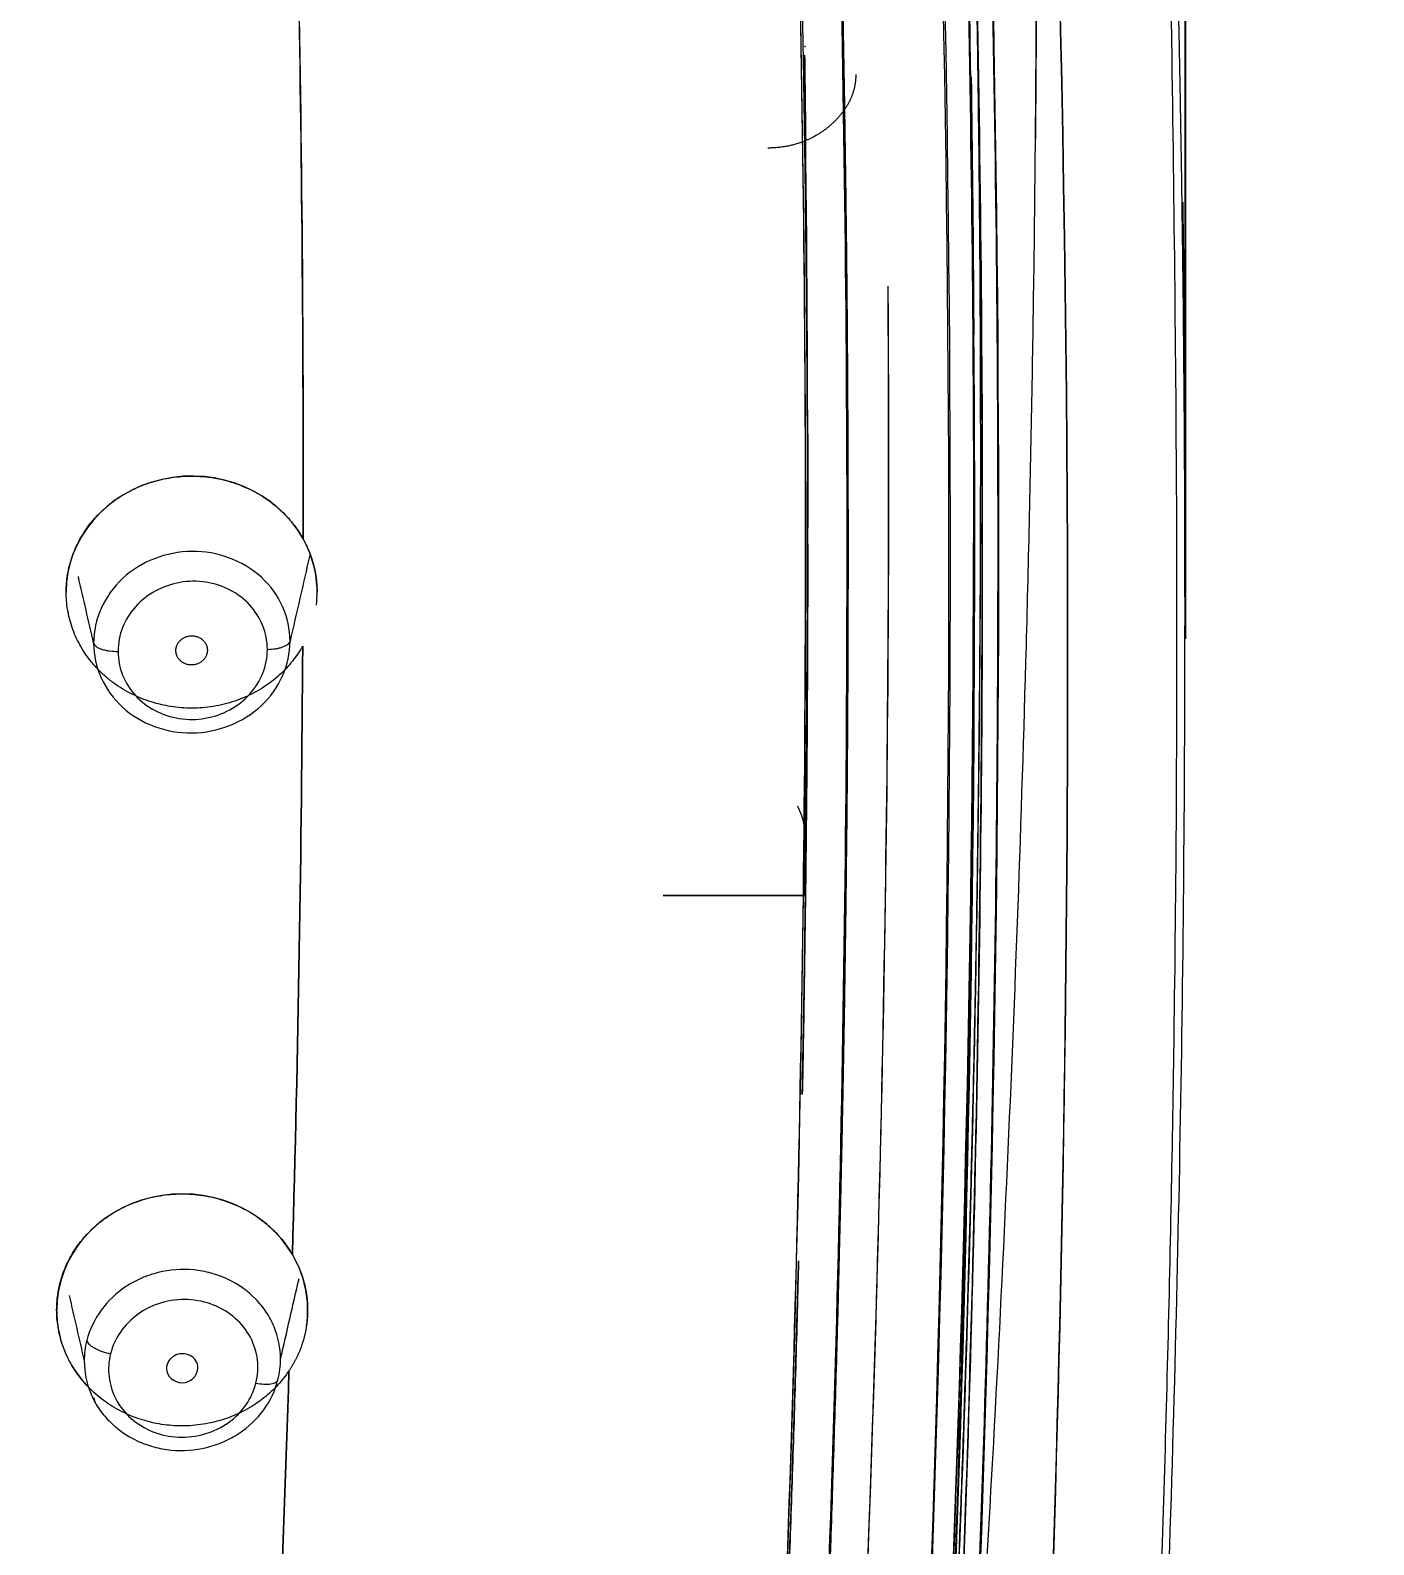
# Model space of a CAD drawing. Header units: millimetres. Extents: x 8883 to 11259, y -10160 to -6800.
# Drawn here: x 9775.42 to 9792.5, y -8386.65 to -8367.39 of the extents above; entities that cross this region are included whole.
import ezdxf

# ---------------------------------------------------------------- set-up
doc = ezdxf.new("R2010")
doc.units = ezdxf.units.MM
doc.layers.add('DIM', color=5, linetype='Continuous', lineweight=13)
doc.styles.add('ARIAL', font='arial.ttf')
doc.dimstyles.get("Standard").update_dxf_attribs({"dimtxt": 15, "dimasz": 15, "dimexe": 0.18, "dimexo": 0.0625, "dimgap": 4, "dimtad": 0, "dimdec": 1, "dimdsep": 46, "dimtxsty": 'ARIAL', "dimcen": 0, "dimclrd": 5, "dimclre": 5, "dimclrt": 5, "dimadec": 0, "dimazin": 0, "dimtfac": 1, "dimtdec": 1, "dimtofl": 0, "dimtmove": 0, "dimatfit": 3, "dimfxl": 1, "dimtolj": 1, "dimtzin": 0, "dimarcsym": 0})

# ---------------------------------------------------------------- blocks, each defined once
blk = doc.blocks.new('*D181')
at = {"layer": 'Defpoints', "color": 0, "transparency": 16777216}
for p in [(9790.112, -8262.466), (9790.112, -8375.129), (9680.114, -8375.98)]:
    blk.add_point(p, dxfattribs=at)
at = {"layer": 'DIM', "color": 5, "lineweight": -2, "transparency": 16777216}
for p, q in [((9680.114, -8375.917), (9680.114, -8262.286)), ((9790.112, -8375.067), (9790.112, -8262.286)), ((9698.114, -8262.466), (9711.106, -8262.466)), ((9772.112, -8262.466), (9759.12, -8262.466))]:
    blk.add_line(p, q, dxfattribs=at)
at = {"layer": 'DIM', "color": 5, "transparency": 16777216}
for points in [[(9698.114, -8259.466), (9698.114, -8265.466), (9680.114, -8262.466)], [(9772.112, -8259.466), (9772.112, -8265.466), (9790.112, -8262.466)]]:
    blk.add_solid(points, dxfattribs=at)
at = {"layer": 'DIM', "color": 5, "transparency": 16777216, "insert": (9735.113, -8262.466), "char_height": 18, "attachment_point": 5, "style": 'ARIAL'}
blk.add_mtext('\\A1;110', dxfattribs=at)
blk = doc.blocks.new('*D185')
at = {"layer": 'Defpoints', "color": 0, "transparency": 16777216}
for p in [(9678.596, -7626.145), (9989.37, -9683.127), (10114.894, -9683.127)]:
    blk.add_point(p, dxfattribs=at)
at = {"layer": 'DIM', "color": 5, "lineweight": -2, "transparency": 16777216}
for p, q in [((9678.658, -7626.145), (10115.074, -7626.145)), ((10114.894, -7644.145), (10114.894, -8614.508)), ((10114.894, -9665.127), (10114.894, -8694.764)), ((9989.433, -9683.127), (10115.074, -9683.127))]:
    blk.add_line(p, q, dxfattribs=at)
at = {"layer": 'DIM', "color": 5, "transparency": 16777216}
for points in [[(10111.894, -7644.145), (10117.894, -7644.145), (10114.894, -7626.145)], [(10111.894, -9665.127), (10117.894, -9665.127), (10114.894, -9683.127)]]:
    blk.add_solid(points, dxfattribs=at)
at = {"layer": 'DIM', "color": 5, "transparency": 16777216, "insert": (10114.894, -8654.636), "char_height": 18, "attachment_point": 5, "rotation": 90, "style": 'ARIAL'}
blk.add_mtext('\\A1;(2280)', dxfattribs=at)

msp = doc.modelspace()

# ---------------------------------------------------------------- linework, layer by layer
at = {"linetype": 'Continuous', "lineweight": 18}
for p, q in [((9785.277, -8367.608), (9785.277, -8367.594)), ((9785.268, -8367.709), (9785.268, -8367.709)), ((9785.268, -8367.709), (9785.268, -8367.709)), ((9785.308, -8373.924), (9785.308, -8373.051)), ((9783.47, -8378.394), (9785.268, -8378.394)), ((9785.268, -8378.395), (9783.47, -8378.394))]:
    msp.add_line(p, q, dxfattribs=at)
for centre, major_axis, ratio, start_param, end_param in [((9367.699, -8373.051), (417.609, 0), 0.924527, 6.269344, 6.297022), ((9777.475, -8374.536), (1.595, 0), 0.924527, 0.475566, 3.141593), ((9777.355, -8383.661), (1.595, 0), 0.924527, 0.496875, 3.141593), ((9777.355, -8384.402), (-0.199, -0.018), 0.920754, 3.057401, 6.198994), ((9777.355, -8384.402), (-0.199, -0.018), 0.920754, 6.198994, 9.340586)]:
    msp.add_ellipse(centre, major_axis=major_axis, ratio=ratio, start_param=start_param, end_param=end_param, dxfattribs=at)
for points, knots in [([(9784.191, -8402.343), (9784.628, -8396.49), (9785.099, -8387.678), (9785.258, -8378.843), (9785.291, -8372.95), (9785.272, -8370.003), (9785.099, -8361.159), (9784.797, -8354.525), (9784.284, -8347.893), (9784.164, -8346.419), (9784.102, -8345.683), (9783.907, -8343.473), (9783.732, -8341.632), (9783.542, -8339.798), (9783.465, -8339.066), (9783.426, -8338.7), (9783.307, -8337.602), (9783.204, -8336.688), (9783.097, -8335.767), (9783.065, -8335.491), (9783.054, -8335.398), (9783.032, -8335.213), (9783, -8334.936), (9782.967, -8334.661), (9782.924, -8334.3), (9782.903, -8334.123), (9782.869, -8333.843), (9782.857, -8333.748), (9782.838, -8333.598), (9782.831, -8333.547), (9782.818, -8333.443), (9782.783, -8333.178), (9782.743, -8332.891), (9782.697, -8332.599), (9782.688, -8332.54), (9782.669, -8332.423), (9782.639, -8332.246), (9782.585, -8331.951), (9782.537, -8331.712), (9782.487, -8331.47), (9782.461, -8331.349), (9782.433, -8331.226)], [0, 0, 0, 0, 0.25, 0.375, 0.375, 0.5, 0.5, 0.75, 0.78125, 0.78125, 0.8125, 0.8125, 0.875, 0.890625, 0.890625, 0.90625, 0.90625, 0.9375, 0.945312, 0.945312, 0.949219, 0.949219, 0.953125, 0.960937, 0.960937, 0.96875, 0.96875, 0.972656, 0.972656, 0.974609, 0.974609, 0.976562, 0.984375, 0.984375, 0.986328, 0.986328, 0.988281, 0.992187, 0.996094, 0.996094, 1, 1, 1, 1]), ([(9782.433, -8331.226), (9782.514, -8331.584), (9782.584, -8331.943), (9782.707, -8332.667), (9782.761, -8333.03), (9782.859, -8333.761), (9782.904, -8334.128), (9782.97, -8334.681), (9782.991, -8334.865), (9783.035, -8335.234), (9783.1, -8335.788), (9783.164, -8336.343), (9783.248, -8337.082), (9783.289, -8337.452), (9783.371, -8338.191), (9783.411, -8338.561), (9783.49, -8339.301), (9783.607, -8340.41), (9783.718, -8341.521), (9783.861, -8343.001), (9784.067, -8345.223), (9784.493, -8350.409), (9784.763, -8354.858), (9785.044, -8360.792), (9785.143, -8363.76), (9785.45, -8378.604), (9785.077, -8390.487), (9784.191, -8402.343)], [0, 0, 0, 0, 0.015625, 0.015625, 0.03125, 0.03125, 0.046875, 0.046875, 0.054687, 0.054687, 0.0625, 0.078125, 0.078125, 0.09375, 0.09375, 0.109375, 0.109375, 0.125, 0.15625, 0.15625, 0.1875, 0.25, 0.375, 0.375, 0.5, 0.5, 1, 1, 1, 1]), ([(9784.723, -8402.434), (9785.166, -8396.501), (9785.48, -8390.559), (9785.825, -8378.67), (9785.857, -8372.723), (9785.672, -8363.805), (9785.571, -8360.833), (9785.29, -8354.891), (9785.019, -8350.436), (9784.653, -8345.984), (9784.454, -8343.76), (9784.385, -8343.018), (9784.242, -8341.536), (9784.167, -8340.795), (9784.014, -8339.313), (9783.935, -8338.572), (9783.812, -8337.462), (9783.771, -8337.092), (9783.686, -8336.351), (9783.622, -8335.796), (9783.557, -8335.241), (9783.514, -8334.872), (9783.492, -8334.687), (9783.426, -8334.132), (9783.381, -8333.762), (9783.281, -8333.024), (9783.226, -8332.655), (9783.101, -8331.919), (9783.03, -8331.552), (9782.947, -8331.186)], [0, 0, 0, 0, 0.25, 0.25, 0.5, 0.5, 0.625, 0.625, 0.75, 0.8125, 0.8125, 0.84375, 0.84375, 0.875, 0.875, 0.90625, 0.90625, 0.921875, 0.921875, 0.9375, 0.945313, 0.945313, 0.953125, 0.953125, 0.96875, 0.96875, 0.984375, 0.984375, 1, 1, 1, 1]), ([(9782.947, -8331.186), (9783.154, -8332.136), (9783.497, -8334.4), (9783.953, -8338.51), (9784.196, -8340.932), (9784.321, -8342.235), (9784.375, -8342.813), (9784.411, -8343.203), (9784.433, -8343.432), (9784.694, -8346.268), (9785.012, -8350.273), (9785.294, -8354.946), (9785.414, -8357.282), (9785.468, -8358.451), (9785.49, -8358.952), (9785.504, -8359.285), (9785.509, -8359.402), (9786.098, -8373.546), (9785.833, -8387.818), (9784.723, -8402.434)], [0, 0, 0, 0, 0.125, 0.1875, 0.21875, 0.234375, 0.242187, 0.242187, 0.25, 0.25, 0.375, 0.4375, 0.46875, 0.484375, 0.492188, 0.492188, 0.5, 0.5, 1, 1, 1, 1]), ([(9786.424, -8402.467), (9786.469, -8401.866), (9786.932, -8395.491), (9787.536, -8383.334), (9787.578, -8368.872), (9787.167, -8357.291), (9786.626, -8348.598), (9785.979, -8341.374), (9785.422, -8336.325), (9785.137, -8333.892), (9785.009, -8332.9), (9784.97, -8332.63)], [0, 0, 0, 0, 0.025859, 0.274238, 0.522617, 0.646806, 0.770995, 0.895185, 0.957279, 0.988327, 1, 1, 1, 1]), ([(9784.97, -8332.63), (9785.063, -8333.269), (9785.223, -8334.555), (9785.437, -8336.492), (9785.654, -8338.425), (9786.327, -8344.875), (9787.177, -8355.868), (9787.636, -8371.414), (9787.394, -8386.944), (9786.811, -8397.294), (9786.424, -8402.467)], [0, 0, 0, 0, 0.027778, 0.055556, 0.083333, 0.111111, 0.333333, 0.555556, 0.777778, 1, 1, 1, 1]), ([(9786.624, -8402.556), (9787.01, -8397.38), (9787.594, -8387.026), (9787.836, -8371.489), (9787.376, -8355.935), (9786.526, -8344.936), (9785.853, -8338.483), (9785.636, -8336.548), (9785.422, -8334.613), (9785.262, -8333.324), (9785.168, -8332.681)], [0, 0, 0, 0, 0.222222, 0.444444, 0.666667, 0.888889, 0.916667, 0.944444, 0.972222, 1, 1, 1, 1]), ([(9785.168, -8332.681), (9785.418, -8334.301), (9785.733, -8337.045), (9786.157, -8341.39), (9786.205, -8341.888), (9786.279, -8342.669), (9786.295, -8342.84), (9786.329, -8343.202), (9786.345, -8343.384), (9786.429, -8344.292), (9786.493, -8345.019), (9786.678, -8347.2), (9786.792, -8348.669), (9787.101, -8353.001), (9787.353, -8357.353), (9787.548, -8362.465), (9787.609, -8364.663), (9787.646, -8366.13), (9787.662, -8366.891), (9787.883, -8378.92), (9787.532, -8390.572), (9786.624, -8402.556)], [0, 0, 0, 0, 0.125, 0.125, 0.140625, 0.140625, 0.148438, 0.148438, 0.15625, 0.15625, 0.1875, 0.1875, 0.25, 0.25, 0.375, 0.4375, 0.46875, 0.46875, 0.5, 0.5, 1, 1, 1, 1]), ([(9790.104, -8375.129), (9790.104, -8375.031), (9790.105, -8374.836), (9790.104, -8374.544), (9790.104, -8374.253), (9790.104, -8373.964), (9790.103, -8373.677), (9790.102, -8373.391), (9790.101, -8373.106), (9790.099, -8372.823), (9790.098, -8372.542), (9790.096, -8372.262), (9790.094, -8371.983), (9790.091, -8371.706), (9790.089, -8371.431), (9790.086, -8371.157), (9790.084, -8370.884), (9790.081, -8370.613), (9790.077, -8370.343), (9790.074, -8370.075), (9790.07, -8369.809), (9790.067, -8369.544), (9790.063, -8369.28), (9790.059, -8369.018), (9790.054, -8368.758), (9790.05, -8368.498), (9790.046, -8368.241), (9790.041, -8367.985), (9790.036, -8367.73), (9790.031, -8367.477), (9790.026, -8367.225), (9790.021, -8366.975), (9790.015, -8366.727), (9790.01, -8366.479), (9790.004, -8366.234), (9789.998, -8365.99), (9789.992, -8365.747), (9789.986, -8365.506), (9789.98, -8365.266), (9789.974, -8365.028), (9789.967, -8364.791), (9789.961, -8364.556), (9789.954, -8364.322), (9789.947, -8364.09), (9789.94, -8363.859), (9789.933, -8363.63), (9789.926, -8363.402), (9789.919, -8363.176), (9789.912, -8362.951), (9789.905, -8362.728), (9789.897, -8362.506), (9789.89, -8362.286), (9789.882, -8362.067), (9789.874, -8361.85), (9789.867, -8361.634), (9789.859, -8361.42), (9789.851, -8361.207), (9789.843, -8360.996), (9789.835, -8360.786), (9789.827, -8360.578), (9789.819, -8360.371), (9789.81, -8360.166), (9789.802, -8359.962), (9789.794, -8359.76), (9789.786, -8359.559), (9789.777, -8359.36), (9789.769, -8359.162), (9789.76, -8358.965), (9789.752, -8358.771), (9789.743, -8358.577), (9789.734, -8358.386), (9789.726, -8358.195), (9789.717, -8358.006), (9789.708, -8357.819), (9789.7, -8357.633), (9789.691, -8357.449), (9789.682, -8357.266), (9789.673, -8357.085), (9789.665, -8356.905), (9789.656, -8356.727), (9789.647, -8356.55), (9789.638, -8356.375), (9789.629, -8356.201), (9789.62, -8356.029), (9789.611, -8355.858), (9789.603, -8355.689), (9789.594, -8355.521), (9789.585, -8355.354), (9789.576, -8355.19), (9789.567, -8355.026), (9789.558, -8354.865), (9789.549, -8354.704), (9789.541, -8354.546), (9789.532, -8354.388), (9789.523, -8354.233), (9789.514, -8354.079), (9789.506, -8353.926), (9789.497, -8353.775), (9789.488, -8353.625), (9789.479, -8353.477), (9789.471, -8353.33), (9789.462, -8353.185), (9789.454, -8353.041), (9789.445, -8352.899), (9789.436, -8352.758), (9789.428, -8352.619), (9789.42, -8352.482), (9789.411, -8352.345), (9789.398, -8352.128), (9789.379, -8351.827), (9789.354, -8351.44), (9789.329, -8351.049), (9789.302, -8350.652), (9789.275, -8350.251), (9789.248, -8349.844), (9789.219, -8349.433), (9789.19, -8349.016), (9789.159, -8348.595), (9789.128, -8348.169), (9789.096, -8347.738), (9789.063, -8347.302), (9789.03, -8346.861), (9788.995, -8346.415), (9788.959, -8345.964), (9788.923, -8345.509), (9788.885, -8345.048), (9788.846, -8344.582), (9788.807, -8344.112), (9788.766, -8343.637), (9788.724, -8343.157), (9788.681, -8342.672), (9788.638, -8342.182), (9788.592, -8341.687), (9788.546, -8341.187), (9788.499, -8340.683), (9788.45, -8340.173), (9788.401, -8339.659), (9788.349, -8339.139), (9788.297, -8338.615), (9788.244, -8338.086), (9788.189, -8337.551), (9788.133, -8337.012), (9788.075, -8336.468), (9788.016, -8335.919), (9787.956, -8335.366), (9787.894, -8334.807), (9787.831, -8334.244), (9787.767, -8333.675), (9787.723, -8333.295), (9787.701, -8333.104)], [0, 0, 0, 0, 0.006972, 0.013907, 0.020808, 0.027672, 0.034501, 0.041295, 0.048053, 0.054775, 0.061462, 0.068113, 0.074729, 0.081309, 0.087854, 0.094363, 0.100837, 0.107275, 0.113678, 0.120046, 0.126378, 0.132674, 0.138935, 0.145161, 0.151351, 0.157506, 0.163625, 0.169709, 0.175758, 0.181771, 0.187749, 0.193691, 0.199598, 0.20547, 0.211306, 0.217107, 0.222872, 0.228602, 0.234296, 0.239956, 0.245579, 0.251168, 0.25672, 0.262238, 0.26772, 0.273167, 0.278578, 0.283954, 0.289294, 0.294599, 0.299868, 0.305102, 0.310301, 0.315464, 0.320592, 0.325684, 0.330741, 0.335762, 0.340747, 0.345698, 0.350612, 0.355492, 0.360335, 0.365143, 0.369916, 0.374653, 0.379355, 0.384021, 0.388651, 0.393246, 0.397805, 0.402329, 0.406817, 0.411269, 0.415686, 0.420067, 0.424413, 0.428723, 0.432997, 0.437236, 0.441439, 0.445607, 0.449739, 0.453835, 0.457895, 0.46192, 0.465909, 0.469862, 0.47378, 0.477662, 0.481508, 0.485319, 0.489094, 0.492833, 0.496536, 0.500204, 0.503835, 0.507432, 0.510992, 0.514516, 0.518005, 0.521458, 0.524875, 0.528257, 0.531603, 0.534912, 0.538187, 0.541425, 0.544627, 0.553708, 0.562907, 0.572225, 0.581663, 0.591218, 0.600893, 0.610685, 0.620597, 0.630626, 0.640774, 0.65104, 0.661423, 0.671925, 0.682544, 0.693281, 0.704135, 0.715107, 0.726195, 0.737401, 0.748724, 0.760165, 0.771722, 0.783398, 0.795191, 0.807101, 0.81913, 0.831276, 0.843542, 0.855926, 0.86843, 0.881053, 0.893795, 0.906656, 0.919636, 0.932735, 0.945951, 0.959287, 0.97274, 0.986311, 1, 1, 1, 1]), ([(9784.725, -8333.932), (9786.111, -8345.328), (9786.884, -8356.776), (9787.258, -8379.64), (9786.879, -8391.077), (9786.024, -8402.517)], [0, 0, 0, 0, 0.5, 0.5, 1, 1, 1, 1]), ([(9785.807, -8340.858), (9786.831, -8351.103), (9787.881, -8371.68), (9787.09, -8392.179), (9786.324, -8402.422)], [0, 0, 0, 0, 0.499999, 1, 1, 1, 1]), ([(9786.324, -8402.422), (9787.085, -8392.247), (9787.661, -8376.986), (9787.111, -8356.65), (9786.346, -8346.299), (9785.826, -8341.039), (9785.808, -8340.858)], [0, 0, 0, 0, 0.49559, 0.743385, 0.99118, 1, 1, 1, 1]), ([(9785.981, -8406.617), (9785.984, -8406.59), (9785.999, -8406.417), (9786.026, -8406.097), (9786.064, -8405.657), (9786.101, -8405.212), (9786.138, -8404.765), (9786.175, -8404.313), (9786.212, -8403.858), (9786.249, -8403.399), (9786.285, -8402.937), (9786.321, -8402.471), (9786.357, -8402.002), (9786.393, -8401.529), (9786.428, -8401.052), (9786.464, -8400.571), (9786.498, -8400.088), (9786.533, -8399.6), (9786.567, -8399.109), (9786.601, -8398.614), (9786.635, -8398.116), (9786.668, -8397.614), (9786.701, -8397.109), (9786.733, -8396.6), (9786.765, -8396.087), (9786.797, -8395.571), (9786.828, -8395.052), (9786.858, -8394.529), (9786.888, -8394.002), (9786.918, -8393.472), (9786.947, -8392.938), (9786.976, -8392.401), (9787.004, -8391.86), (9787.032, -8391.316), (9787.059, -8390.769), (9787.085, -8390.218), (9787.111, -8389.663), (9787.136, -8389.105), (9787.16, -8388.544), (9787.184, -8387.979), (9787.207, -8387.411), (9787.23, -8386.84), (9787.252, -8386.265), (9787.273, -8385.686), (9787.293, -8385.105), (9787.312, -8384.52), (9787.331, -8383.931), (9787.349, -8383.34), (9787.366, -8382.745), (9787.382, -8382.147), (9787.397, -8381.545), (9787.412, -8380.94), (9787.425, -8380.332), (9787.438, -8379.721), (9787.449, -8379.107), (9787.46, -8378.489), (9787.469, -8377.868), (9787.478, -8377.243), (9787.485, -8376.616), (9787.492, -8375.984), (9787.498, -8375.276), (9787.503, -8374.494), (9787.506, -8373.641), (9787.507, -8372.793), (9787.506, -8371.951), (9787.503, -8371.114), (9787.498, -8370.282), (9787.491, -8369.456), (9787.483, -8368.634), (9787.472, -8367.818), (9787.459, -8367.007), (9787.445, -8366.202), (9787.429, -8365.401), (9787.411, -8364.606), (9787.391, -8363.815), (9787.37, -8363.03), (9787.346, -8362.25), (9787.322, -8361.474), (9787.295, -8360.704), (9787.267, -8359.938), (9787.237, -8359.178), (9787.206, -8358.422), (9787.174, -8357.671), (9787.139, -8356.925), (9787.104, -8356.183), (9787.066, -8355.446), (9787.028, -8354.714), (9787, -8354.204), (9786.985, -8353.938), (9786.983, -8353.914)], [0, 0, 0, 0, 0.001553, 0.009868, 0.018251, 0.026702, 0.035221, 0.043809, 0.052464, 0.061187, 0.069978, 0.078837, 0.087764, 0.096758, 0.10582, 0.114949, 0.124146, 0.13341, 0.142742, 0.152141, 0.161607, 0.17114, 0.18074, 0.190406, 0.200139, 0.209939, 0.219805, 0.229737, 0.239735, 0.249799, 0.259929, 0.270124, 0.280385, 0.290711, 0.301102, 0.311558, 0.322078, 0.332663, 0.343313, 0.354026, 0.364803, 0.375645, 0.386549, 0.397517, 0.408548, 0.419642, 0.430798, 0.442017, 0.453298, 0.464641, 0.476046, 0.487512, 0.49904, 0.510629, 0.522281, 0.533996, 0.545772, 0.557612, 0.569514, 0.58148, 0.593509, 0.60979, 0.625967, 0.64204, 0.658009, 0.673877, 0.689644, 0.705309, 0.720876, 0.736343, 0.751712, 0.766983, 0.782157, 0.797235, 0.812218, 0.827105, 0.841899, 0.856599, 0.871208, 0.885724, 0.90015, 0.914486, 0.928732, 0.942889, 0.956958, 0.970939, 0.984833, 0.998641, 1, 1, 1, 1]), ([(9788.982, -8402.197), (9789.183, -8399.565), (9789.484, -8394.941), (9789.751, -8388.912), (9789.898, -8384.099), (9789.989, -8379.321), (9790.017, -8373.862), (9789.941, -8367.303), (9789.855, -8362.563), (9789.792, -8359.929)], [0, 0, 0, 0, 0.187857, 0.329855, 0.42997, 0.530903, 0.670501, 0.818661, 1, 1, 1, 1]), ([(9788.203, -8368.778), (9788.204, -8368.677), (9788.206, -8368.474), (9788.208, -8368.171), (9788.21, -8367.868), (9788.212, -8367.566), (9788.213, -8367.265), (9788.215, -8366.965), (9788.216, -8366.665), (9788.216, -8366.365), (9788.217, -8366.067), (9788.217, -8365.769), (9788.217, -8365.472), (9788.216, -8365.176), (9788.216, -8364.88), (9788.215, -8364.585), (9788.214, -8364.29), (9788.213, -8363.997), (9788.211, -8363.704), (9788.209, -8363.412), (9788.207, -8363.12), (9788.205, -8362.829), (9788.202, -8362.539), (9788.2, -8362.25), (9788.196, -8361.961), (9788.193, -8361.673), (9788.19, -8361.386), (9788.186, -8361.099), (9788.182, -8360.813), (9788.178, -8360.528), (9788.175, -8360.317), (9788.173, -8360.202), (9788.172, -8360.18)], [0, 0, 0, 0, 0.035346, 0.070614, 0.105803, 0.140914, 0.175946, 0.210898, 0.245772, 0.280566, 0.315281, 0.349917, 0.384473, 0.418949, 0.453346, 0.487662, 0.521899, 0.556054, 0.590129, 0.624123, 0.658035, 0.691866, 0.725614, 0.759281, 0.792865, 0.826366, 0.859784, 0.89312, 0.926371, 0.959539, 0.992623, 1, 1, 1, 1]), ([(9787.344, -8362.301), (9787.371, -8363.178), (9787.457, -8366.407), (9787.497, -8369.635), (9787.503, -8371.986)], [0, 0, 0, 0, 0.271455, 1, 1, 1, 1]), ([(9784.793, -8401.41), (9784.799, -8401.33), (9784.812, -8401.165), (9784.831, -8400.911), (9784.85, -8400.645), (9784.871, -8400.366), (9784.892, -8400.076), (9784.913, -8399.772), (9784.935, -8399.457), (9784.958, -8399.129), (9784.981, -8398.789), (9785.005, -8398.437), (9785.029, -8398.072), (9785.053, -8397.694), (9785.078, -8397.305), (9785.104, -8396.903), (9785.129, -8396.488), (9785.155, -8396.062), (9785.181, -8395.622), (9785.208, -8395.171), (9785.234, -8394.707), (9785.261, -8394.23), (9785.287, -8393.742), (9785.314, -8393.24), (9785.341, -8392.727), (9785.367, -8392.201), (9785.393, -8391.662), (9785.42, -8391.111), (9785.446, -8390.548), (9785.471, -8389.972), (9785.497, -8389.384), (9785.521, -8388.783), (9785.546, -8388.17), (9785.57, -8387.544), (9785.593, -8386.906), (9785.616, -8386.256), (9785.637, -8385.593), (9785.658, -8384.917), (9785.679, -8384.229), (9785.698, -8383.529), (9785.716, -8382.816), (9785.733, -8382.09), (9785.749, -8381.352), (9785.764, -8380.602), (9785.777, -8379.839), (9785.789, -8379.064), (9785.799, -8378.276), (9785.808, -8377.476), (9785.815, -8376.663), (9785.82, -8375.838), (9785.823, -8375), (9785.825, -8374.149), (9785.824, -8373.287), (9785.821, -8372.411), (9785.816, -8371.524), (9785.809, -8370.624), (9785.799, -8369.711), (9785.786, -8368.786), (9785.771, -8367.848), (9785.757, -8367.088), (9785.744, -8366.508), (9785.736, -8366.115), (9785.727, -8365.723), (9785.717, -8365.333), (9785.707, -8364.945), (9785.697, -8364.559), (9785.687, -8364.174), (9785.678, -8363.879), (9785.673, -8363.713), (9785.672, -8363.674)], [0, 0, 0, 0, 0.006414, 0.013154, 0.020221, 0.027616, 0.035337, 0.043385, 0.051761, 0.060463, 0.069493, 0.07885, 0.088535, 0.098547, 0.108887, 0.119554, 0.130549, 0.141872, 0.153523, 0.165502, 0.177809, 0.190443, 0.203407, 0.216698, 0.230318, 0.244267, 0.258543, 0.273149, 0.288083, 0.303346, 0.318938, 0.334859, 0.351109, 0.367689, 0.384597, 0.401835, 0.419402, 0.437298, 0.455524, 0.474079, 0.492965, 0.512179, 0.531724, 0.551598, 0.571803, 0.592337, 0.613201, 0.634396, 0.65592, 0.677775, 0.69996, 0.722475, 0.74532, 0.768496, 0.792003, 0.815839, 0.840006, 0.864503, 0.88933, 0.914488, 0.92495, 0.935367, 0.94574, 0.956068, 0.966351, 0.976589, 0.986783, 0.996931, 1, 1, 1, 1]), ([(9778.893, -8373.861), (9778.893, -8373.726), (9778.896, -8371.103), (9778.871, -8368.485), (9778.819, -8365.999)], [0, 0, 0, 0, 0.051354, 1, 1, 1, 1]), ([(9785.918, -8367.956), (9785.918, -8367.96), (9785.919, -8367.969), (9785.918, -8367.982), (9785.918, -8367.996), (9785.917, -8368.01), (9785.916, -8368.023), (9785.915, -8368.037), (9785.913, -8368.051), (9785.912, -8368.065), (9785.909, -8368.08), (9785.907, -8368.094), (9785.904, -8368.108), (9785.901, -8368.123), (9785.897, -8368.138), (9785.893, -8368.153), (9785.889, -8368.167), (9785.885, -8368.183), (9785.88, -8368.198), (9785.874, -8368.213), (9785.869, -8368.228), (9785.862, -8368.244), (9785.856, -8368.259), (9785.849, -8368.275), (9785.841, -8368.29), (9785.833, -8368.306), (9785.825, -8368.322), (9785.816, -8368.338), (9785.807, -8368.354), (9785.797, -8368.37), (9785.787, -8368.386), (9785.776, -8368.402), (9785.765, -8368.418), (9785.753, -8368.434), (9785.741, -8368.45), (9785.728, -8368.466), (9785.715, -8368.482), (9785.701, -8368.498), (9785.687, -8368.514), (9785.672, -8368.53), (9785.656, -8368.546), (9785.64, -8368.562), (9785.624, -8368.577), (9785.606, -8368.593), (9785.589, -8368.609), (9785.57, -8368.624), (9785.552, -8368.639), (9785.533, -8368.654), (9785.513, -8368.668), (9785.493, -8368.683), (9785.472, -8368.696), (9785.452, -8368.71), (9785.43, -8368.723), (9785.408, -8368.736), (9785.386, -8368.748), (9785.363, -8368.76), (9785.34, -8368.772), (9785.317, -8368.783), (9785.293, -8368.793), (9785.269, -8368.803), (9785.244, -8368.813), (9785.219, -8368.822), (9785.193, -8368.831), (9785.167, -8368.839), (9785.141, -8368.846), (9785.114, -8368.853), (9785.087, -8368.86), (9785.06, -8368.866), (9785.032, -8368.871), (9785.004, -8368.876), (9784.976, -8368.88), (9784.947, -8368.883), (9784.918, -8368.886), (9784.889, -8368.888), (9784.86, -8368.89), (9784.83, -8368.891), (9784.81, -8368.891), (9784.8, -8368.891)], [0, 0, 0, 0, 0.008566, 0.017235, 0.026009, 0.03489, 0.043879, 0.052978, 0.062188, 0.071511, 0.080948, 0.090502, 0.100173, 0.109964, 0.119876, 0.129911, 0.14007, 0.150357, 0.160771, 0.171316, 0.181994, 0.192805, 0.203753, 0.21484, 0.226068, 0.237438, 0.248954, 0.260617, 0.272431, 0.284397, 0.296519, 0.308798, 0.321237, 0.333839, 0.346607, 0.359543, 0.37265, 0.385931, 0.399388, 0.413025, 0.426843, 0.440846, 0.455037, 0.469417, 0.483986, 0.498667, 0.513427, 0.528268, 0.54319, 0.558193, 0.573278, 0.588447, 0.6037, 0.619039, 0.634466, 0.649981, 0.665587, 0.681285, 0.697078, 0.712967, 0.728954, 0.745043, 0.761235, 0.777532, 0.793937, 0.810451, 0.827079, 0.843821, 0.86068, 0.877658, 0.894758, 0.911981, 0.929328, 0.946803, 0.964405, 0.982137, 1, 1, 1, 1]), ([(9787.423, -8371.261), (9787.422, -8371.14), (9787.416, -8370.048), (9787.404, -8368.956), (9787.39, -8367.985)], [0, 0, 0, 0, 0.110785, 1, 1, 1, 1]), ([(9787.004, -8395.243), (9787.18, -8393.044), (9787.338, -8390.845), (9787.616, -8386.446), (9787.737, -8384.245), (9787.939, -8379.839), (9788.061, -8376.531), (9788.138, -8373.212), (9788.178, -8370.997), (9788.194, -8369.888), (9788.203, -8368.778)], [0, 0, 0, 0, 0.25, 0.25, 0.5, 0.5, 0.75, 0.875, 0.875, 1, 1, 1, 1]), ([(9790.075, -8369.579), (9790.076, -8369.695), (9790.078, -8369.81), (9790.091, -8370.792), (9790.1, -8371.658), (9790.111, -8373.392), (9790.113, -8374.26), (9790.112, -8375.129)], [0, 0, 0, 0, 0.062573, 0.062573, 0.531287, 0.531287, 1, 1, 1, 1]), ([(9785.24, -8401.537), (9785.668, -8395.803), (9786.135, -8387.202), (9786.335, -8377.165), (9786.342, -8372.862), (9786.334, -8371.167), (9786.333, -8370.907), (9786.331, -8370.647)], [0, 0, 0, 0, 0.557006, 0.835509, 0.974761, 0.974761, 1, 1, 1, 1]), ([(9786.325, -8370.722), (9786.336, -8372.411), (9786.335, -8374.1), (9786.299, -8378.658), (9786.129, -8387.262), (9785.666, -8395.839), (9785.24, -8401.537)], [0, 0, 0, 0, 0.163909, 0.163909, 0.442606, 1, 1, 1, 1]), ([(9787.503, -8373.664), (9787.501, -8374.226), (9787.499, -8374.789), (9787.47, -8378.823), (9787.394, -8382.294), (9787.24, -8386.622), (9787.207, -8387.481), (9787.171, -8388.34)], [0, 0, 0, 0, 0.114934, 0.114934, 0.824406, 0.824406, 1, 1, 1, 1]), ([(9778.893, -8373.861), (9778.896, -8373.866), (9778.902, -8373.877), (9778.91, -8373.893), (9778.918, -8373.909), (9778.927, -8373.925), (9778.934, -8373.941), (9778.942, -8373.957), (9778.949, -8373.973), (9778.957, -8373.99), (9778.964, -8374.006), (9778.97, -8374.022), (9778.977, -8374.039), (9778.983, -8374.055), (9778.989, -8374.072), (9778.995, -8374.088), (9779.001, -8374.105), (9779.006, -8374.122), (9779.011, -8374.138), (9779.016, -8374.155), (9779.021, -8374.172), (9779.026, -8374.189), (9779.03, -8374.206), (9779.034, -8374.223), (9779.038, -8374.24), (9779.042, -8374.257), (9779.045, -8374.274), (9779.048, -8374.291), (9779.051, -8374.308), (9779.054, -8374.326), (9779.056, -8374.343), (9779.059, -8374.36), (9779.061, -8374.378), (9779.063, -8374.395), (9779.064, -8374.413), (9779.066, -8374.43), (9779.067, -8374.448), (9779.068, -8374.466), (9779.069, -8374.483), (9779.069, -8374.501), (9779.07, -8374.519), (9779.07, -8374.531), (9779.07, -8374.537)], [0, 0, 0, 0, 0.025395, 0.050726, 0.075996, 0.101208, 0.126367, 0.151474, 0.176535, 0.201551, 0.226527, 0.251466, 0.276371, 0.301246, 0.326095, 0.350921, 0.375727, 0.400518, 0.425296, 0.450065, 0.47483, 0.499592, 0.524357, 0.549127, 0.573907, 0.598699, 0.623507, 0.648336, 0.673188, 0.698067, 0.722976, 0.74792, 0.772901, 0.797924, 0.822991, 0.848106, 0.873273, 0.898495, 0.923775, 0.949117, 0.974524, 1, 1, 1, 1]), ([(9779.07, -8374.537), (9779.07, -8374.42), (9779.055, -8374.303), (9778.995, -8374.075), (9778.951, -8373.965), (9778.893, -8373.861)], [0, 0, 0, 0, 0.5, 0.5, 1, 1, 1, 1]), ([(9785.308, -8373.924), (9785.308, -8373.924), (9785.308, -8374.493), (9785.305, -8375.616), (9785.293, -8377.274), (9785.274, -8378.882), (9785.255, -8380.092), (9785.242, -8380.766), (9785.239, -8380.922)], [0, 0, 0, 0, 0.000041, 0.244142, 0.481071, 0.710828, 0.933413, 1, 1, 1, 1]), ([(9789.088, -8401.969), (9789.255, -8399.735), (9789.402, -8397.5), (9789.654, -8393.028), (9789.76, -8390.791), (9789.929, -8386.317), (9789.993, -8384.079), (9790.08, -8379.604), (9790.102, -8377.367), (9790.104, -8375.129)], [0, 0, 0, 0, 0.25, 0.25, 0.5, 0.5, 0.75, 0.75, 1, 1, 1, 1]), ([(9785.175, -8377.257), (9785.176, -8377.257), (9785.178, -8377.261), (9785.182, -8377.268), (9785.187, -8377.278), (9785.191, -8377.287), (9785.196, -8377.297), (9785.201, -8377.307), (9785.205, -8377.316), (9785.209, -8377.326), (9785.213, -8377.336), (9785.217, -8377.345), (9785.221, -8377.355), (9785.224, -8377.364), (9785.228, -8377.374), (9785.231, -8377.384), (9785.234, -8377.393), (9785.237, -8377.403), (9785.24, -8377.412), (9785.242, -8377.422), (9785.245, -8377.431), (9785.247, -8377.44), (9785.249, -8377.45), (9785.252, -8377.459), (9785.254, -8377.468), (9785.256, -8377.478), (9785.257, -8377.487), (9785.259, -8377.496), (9785.261, -8377.505), (9785.262, -8377.514), (9785.263, -8377.524), (9785.264, -8377.533), (9785.266, -8377.542), (9785.267, -8377.551), (9785.267, -8377.56), (9785.268, -8377.568), (9785.269, -8377.577), (9785.269, -8377.586), (9785.27, -8377.595), (9785.27, -8377.604), (9785.271, -8377.612), (9785.271, -8377.621), (9785.271, -8377.629), (9785.271, -8377.638), (9785.271, -8377.646), (9785.271, -8377.652), (9785.271, -8377.655)], [0, 0, 0, 0, 0.005279, 0.031991, 0.058512, 0.084845, 0.11099, 0.136949, 0.162725, 0.188319, 0.213733, 0.238969, 0.264028, 0.288912, 0.313622, 0.33816, 0.362527, 0.386726, 0.410756, 0.43462, 0.458318, 0.481853, 0.505224, 0.528434, 0.551484, 0.574373, 0.597105, 0.619679, 0.642096, 0.664357, 0.686464, 0.708417, 0.730217, 0.751864, 0.77336, 0.794705, 0.8159, 0.836946, 0.857842, 0.87859, 0.899191, 0.919645, 0.939952, 0.960113, 0.980129, 1, 1, 1, 1]), ([(9778.95, -8383.662), (9778.95, -8383.54), (9778.933, -8383.417), (9778.868, -8383.18), (9778.82, -8383.066), (9778.757, -8382.958)], [0, 0, 0, 0, 0.5, 0.5, 1, 1, 1, 1]), ([(9778.757, -8382.958), (9778.76, -8382.963), (9778.766, -8382.974), (9778.776, -8382.991), (9778.785, -8383.007), (9778.793, -8383.024), (9778.802, -8383.041), (9778.81, -8383.057), (9778.818, -8383.074), (9778.826, -8383.091), (9778.834, -8383.108), (9778.841, -8383.125), (9778.848, -8383.142), (9778.855, -8383.159), (9778.862, -8383.176), (9778.868, -8383.194), (9778.874, -8383.211), (9778.88, -8383.228), (9778.886, -8383.246), (9778.891, -8383.263), (9778.896, -8383.281), (9778.901, -8383.298), (9778.906, -8383.316), (9778.911, -8383.333), (9778.915, -8383.351), (9778.919, -8383.369), (9778.922, -8383.387), (9778.926, -8383.405), (9778.929, -8383.423), (9778.932, -8383.441), (9778.935, -8383.459), (9778.938, -8383.477), (9778.94, -8383.495), (9778.942, -8383.514), (9778.944, -8383.532), (9778.945, -8383.55), (9778.947, -8383.569), (9778.948, -8383.587), (9778.948, -8383.606), (9778.949, -8383.624), (9778.949, -8383.643), (9778.95, -8383.656), (9778.95, -8383.662)], [0, 0, 0, 0, 0.025412, 0.050754, 0.076031, 0.101246, 0.126403, 0.151506, 0.176558, 0.201562, 0.226523, 0.251445, 0.276331, 0.301186, 0.326012, 0.350814, 0.375596, 0.400361, 0.425114, 0.449859, 0.474599, 0.499338, 0.524081, 0.548831, 0.573592, 0.598368, 0.623163, 0.647981, 0.672825, 0.697701, 0.722611, 0.74756, 0.772551, 0.797588, 0.822675, 0.847816, 0.873014, 0.898274, 0.923599, 0.948992, 0.974458, 1, 1, 1, 1]), ([(9785.191, -8383.038), (9785.188, -8383.165), (9785.173, -8383.761), (9785.143, -8384.81), (9785.099, -8386.166), (9785.052, -8387.472), (9785.002, -8388.727), (9784.95, -8389.932), (9784.896, -8391.087), (9784.841, -8392.192), (9784.785, -8393.246), (9784.73, -8394.25), (9784.674, -8395.204), (9784.619, -8396.107), (9784.565, -8396.96), (9784.512, -8397.763), (9784.461, -8398.516), (9784.412, -8399.218), (9784.365, -8399.871), (9784.32, -8400.473), (9784.291, -8400.858), (9784.277, -8401.042)], [0, 0, 0, 0, 0.021186, 0.099227, 0.174483, 0.246956, 0.316645, 0.38355, 0.447672, 0.50901, 0.567564, 0.623334, 0.676321, 0.726524, 0.773943, 0.818579, 0.86043, 0.899498, 0.935783, 0.969283, 1, 1, 1, 1]), ([(9775.759, -8383.661), (9775.759, -8383.738), (9775.765, -8383.816), (9775.791, -8383.969), (9775.81, -8384.045), (9775.862, -8384.194), (9775.895, -8384.267), (9775.974, -8384.408), (9776.021, -8384.476), (9776.1, -8384.574), (9776.128, -8384.606), (9776.168, -8384.648), (9776.179, -8384.658), (9776.19, -8384.669)], [0, 0, 0, 0, 0.213847, 0.213847, 0.427693, 0.427693, 0.64154, 0.64154, 0.855386, 0.855386, 0.96231, 0.96231, 1, 1, 1, 1]), ([(9778.95, -8383.662), (9778.95, -8383.668), (9778.949, -8383.68), (9778.949, -8383.698), (9778.949, -8383.716), (9778.948, -8383.734), (9778.947, -8383.752), (9778.946, -8383.77), (9778.944, -8383.788), (9778.942, -8383.805), (9778.94, -8383.823), (9778.938, -8383.841), (9778.936, -8383.858), (9778.933, -8383.876), (9778.931, -8383.893), (9778.928, -8383.911), (9778.924, -8383.928), (9778.921, -8383.945), (9778.917, -8383.963), (9778.913, -8383.98), (9778.909, -8383.997), (9778.905, -8384.014), (9778.9, -8384.031), (9778.895, -8384.048), (9778.89, -8384.065), (9778.885, -8384.081), (9778.879, -8384.098), (9778.874, -8384.115), (9778.868, -8384.131), (9778.862, -8384.148), (9778.855, -8384.164), (9778.849, -8384.181), (9778.842, -8384.197), (9778.835, -8384.213), (9778.827, -8384.23), (9778.82, -8384.246), (9778.812, -8384.262), (9778.804, -8384.278), (9778.796, -8384.294), (9778.787, -8384.31), (9778.779, -8384.326), (9778.77, -8384.342), (9778.761, -8384.357), (9778.752, -8384.373), (9778.742, -8384.389), (9778.732, -8384.404), (9778.722, -8384.42), (9778.716, -8384.43), (9778.712, -8384.435)], [0, 0, 0, 0, 0.02229, 0.044509, 0.066662, 0.088751, 0.110779, 0.132749, 0.154664, 0.176527, 0.198341, 0.220109, 0.241835, 0.263521, 0.285171, 0.306787, 0.328373, 0.349933, 0.371468, 0.392983, 0.414481, 0.435964, 0.457436, 0.478901, 0.500361, 0.52182, 0.54328, 0.564746, 0.58622, 0.607706, 0.629206, 0.650725, 0.672264, 0.693828, 0.715419, 0.737041, 0.758696, 0.780388, 0.80212, 0.823895, 0.845716, 0.867586, 0.889508, 0.911485, 0.933519, 0.955615, 0.977774, 1, 1, 1, 1]), ([(9778.936, -8383.863), (9778.936, -8383.863), (9778.936, -8383.862), (9778.945, -8383.796), (9778.95, -8383.729), (9778.95, -8383.662)], [0, 0, 0, 0, 0.002805, 0.002805, 1, 1, 1, 1]), ([(9776.142, -8384.049), (9776.145, -8384.062), (9776.158, -8384.086), (9776.198, -8384.12), (9776.251, -8384.154), (9776.337, -8384.192), (9776.41, -8384.211), (9776.444, -8384.218)], [0, 0, 0, 0, 0.249792, 0.374826, 0.499861, 0.749931, 1, 1, 1, 1]), ([(9776.11, -8384.31), (9776.11, -8384.45), (9776.138, -8384.59), (9776.218, -8384.785), (9776.251, -8384.848), (9776.33, -8384.966), (9776.375, -8385.022), (9776.527, -8385.176), (9776.649, -8385.262), (9776.851, -8385.357), (9776.921, -8385.383), (9777.065, -8385.422), (9777.14, -8385.436), (9777.365, -8385.457), (9777.519, -8385.445), (9777.739, -8385.391), (9777.811, -8385.367), (9777.949, -8385.308), (9778.014, -8385.273), (9778.2, -8385.15), (9778.307, -8385.047), (9778.476, -8384.814), (9778.539, -8384.683), (9778.573, -8384.547)], [0, 0, 0, 0, 0.125, 0.125, 0.1875, 0.1875, 0.25, 0.25, 0.375, 0.375, 0.4375, 0.4375, 0.5, 0.5, 0.625, 0.625, 0.6875, 0.6875, 0.75, 0.75, 0.875, 0.875, 1, 1, 1, 1]), ([(9778.293, -8384.591), (9778.325, -8384.598), (9778.393, -8384.607), (9778.472, -8384.604), (9778.521, -8384.593), (9778.558, -8384.576), (9778.57, -8384.559), (9778.573, -8384.547)], [0, 0, 0, 0, 0.250064, 0.500129, 0.625161, 0.750193, 1, 1, 1, 1])]:
    msp.add_open_spline(points, degree=3, knots=knots, dxfattribs=at)
for points, degree in [([(9786.024, -8402.517), (9787.811, -8378.612), (9787.378, -8355.75), (9784.725, -8333.932)], 3), ([(9786.213, -8333.823), (9787.833, -8347.831), (9788.634, -8361.905), (9788.611, -8375.974)], 3), ([(9788.611, -8375.974), (9788.634, -8361.886), (9787.835, -8347.836), (9786.213, -8333.823)], 3), ([(9785.94, -8341.454), (9787.768, -8360.562), (9787.896, -8380.631), (9786.324, -8401.66)], 3), ([(9788.157, -8359.36), (9788.216, -8362.497), (9788.231, -8365.637), (9788.203, -8368.778)], 3), ([(9778.819, -8365.999), (9778.874, -8368.62), (9778.898, -8371.24), (9778.893, -8373.861)], 3), ([(9785.268, -8367.709), (9785.273, -8368.072), (9785.278, -8368.434), (9785.282, -8368.797)], 3), ([(9785.307, -8372.527), (9785.31, -8374.483), (9785.297, -8376.439), (9785.268, -8378.395)], 3), ([(9786.324, -8401.66), (9787.035, -8392.147), (9787.427, -8382.63), (9787.427, -8373.097)], 3), ([(9787.427, -8373.866), (9787.427, -8373.104)], 1), ([(9778.438, -8375.264), (9778.436, -8375.157), (9778.399, -8374.959), (9778.229, -8374.689), (9777.977, -8374.497), (9777.66, -8374.393), (9777.324, -8374.396), (9777.008, -8374.506), (9776.751, -8374.705), (9776.578, -8374.982), (9776.54, -8375.183), (9776.539, -8375.29)], 3), ([(9779.061, -8374.701), (9779.067, -8374.646), (9779.07, -8374.592), (9779.07, -8374.537)], 3), ([(9776.229, -8375.186), (9776.229, -8375.336), (9776.297, -8375.638), (9776.572, -8376.021), (9776.989, -8376.27), (9777.479, -8376.358), (9777.968, -8376.259), (9778.385, -8376.001), (9778.659, -8375.612), (9778.726, -8375.31), (9778.726, -8375.16)], 3), ([(9776.539, -8375.29), (9776.54, -8375.397), (9776.578, -8375.595), (9776.748, -8375.865), (9777, -8376.057), (9777.317, -8376.161), (9777.652, -8376.158), (9777.969, -8376.048), (9778.226, -8375.849), (9778.399, -8375.572), (9778.437, -8375.371), (9778.438, -8375.264)], 3), ([(9778.757, -8382.958), (9778.828, -8380.38), (9778.872, -8377.801), (9778.887, -8375.222)], 3), ([(9778.887, -8375.222), (9778.872, -8377.801), (9778.828, -8380.38), (9778.757, -8382.958)], 3), ([(9788.611, -8375.974), (9788.596, -8384.852), (9788.253, -8393.722), (9787.586, -8402.556)], 3), ([(9787.586, -8402.556), (9788.255, -8393.689), (9788.597, -8384.828), (9788.611, -8375.974)], 3), ([(9785.271, -8377.641), (9785.271, -8377.356)], 1), ([(9778.606, -8384.284), (9778.684, -8383.944), (9778.762, -8383.603), (9778.841, -8383.262)], 3), ([(9775.918, -8383.479), (9775.982, -8383.756), (9776.046, -8384.033), (9776.109, -8384.31)], 3), ([(9778.293, -8384.591), (9778.317, -8384.491), (9778.331, -8384.297), (9778.238, -8384), (9778.045, -8383.757), (9777.761, -8383.582), (9777.43, -8383.512), (9777.084, -8383.554), (9776.784, -8383.699), (9776.551, -8383.936), (9776.469, -8384.118), (9776.444, -8384.218)], 3), ([(9776.444, -8384.218), (9776.419, -8384.318), (9776.406, -8384.513), (9776.499, -8384.81), (9776.692, -8385.053), (9776.975, -8385.227), (9777.306, -8385.297), (9777.652, -8385.255), (9777.952, -8385.11), (9778.185, -8384.873), (9778.267, -8384.691), (9778.293, -8384.591)], 3), ([(9778.573, -8384.547), (9778.595, -8384.461), (9778.605, -8384.373), (9778.605, -8384.284)], 3), ([(9778.393, -8392.063), (9778.525, -8389.522), (9778.632, -8386.979), (9778.712, -8384.435)], 3), ([(9778.712, -8384.435), (9778.632, -8386.979), (9778.525, -8389.522), (9778.393, -8392.063)], 3), ([(9776.231, -8384.779), (9776.246, -8384.844)], 1)]:
    msp.add_open_spline(points, degree=degree, dxfattribs=at)
for points, weights in [([(9785.238, -8380.921), (9785.355, -8374.959), (9785.322, -8368.993), (9785.141, -8363.034)], [1.00000878789, 1.000008812, 1.00000884063, 1.00000886019]), ([(9784.277, -8401.042), (9784.733, -8395.051), (9785.038, -8389.047), (9785.191, -8383.039)], [1.00000874307, 1.00000873972, 1.00000875652, 1.00000877954])]:
    msp.add_rational_spline(points, weights, degree=3, dxfattribs=at)
for points, weights, knots in [([(9775.88, -8374.536), (9775.88, -8373.376), (9777.099, -8373.103), (9778.318, -8372.83), (9778.893, -8373.861)], [1, 0.785984114205, 1, 0.785988395036, 1], [0, 0, 0, 0.500003, 0.500003, 1, 1, 1]), ([(9778.887, -8375.222), (9778.307, -8376.245), (9777.093, -8375.968), (9775.88, -8375.692), (9775.88, -8374.536)], [1, 0.787175276087, 1, 0.787175276072, 1], [0, 0, 0, 0.5, 0.5, 1, 1, 1]), ([(9777.275, -8375.28), (9777.275, -8375.206), (9777.388, -8375.095), (9777.555, -8375.09), (9777.675, -8375.197), (9777.675, -8375.274)], [0.993814483873, 0.922368961009, 0.922368961009, 0.922368961009, 0.922368961009, 1], [0, 0, 0, 0.242297, 0.494865, 0.747432, 1, 1, 1]), ([(9777.675, -8375.274), (9777.675, -8375.348), (9777.562, -8375.46), (9777.394, -8375.464), (9777.275, -8375.357), (9777.275, -8375.28)], [0.993815379224, 0.922369458029, 0.922369458029, 0.922369458029, 0.922369458029, 0.997014209924], [0, 0, 0, 0.242298, 0.494865, 0.747432, 1, 1, 1]), ([(9775.759, -8383.661), (9775.759, -8382.514), (9776.962, -8382.232), (9778.165, -8381.949), (9778.757, -8382.958)], [1, 0.789269110222, 1, 0.789269110221, 1], [0, 0, 0, 0.5, 0.5, 1, 1, 1]), ([(9778.712, -8384.435), (9778.079, -8385.384), (9776.919, -8385.08), (9775.759, -8384.776), (9775.759, -8383.661)], [1, 0.797782285576, 1, 0.797782285574, 1], [0, 0, 0, 0.5, 0.5, 1, 1, 1])]:
    msp.add_rational_spline(points, weights, degree=2, knots=knots, dxfattribs=at)
at = {"linetype": 'Continuous', "lineweight": 13}
for points in [[(9778.726, -8375.16), (9778.726, -8375.009), (9778.659, -8374.708), (9778.385, -8374.326), (9777.968, -8374.076), (9777.479, -8373.988), (9776.989, -8374.085), (9776.572, -8374.344), (9776.297, -8374.732), (9776.229, -8375.035), (9776.229, -8375.186)], [(9778.977, -8374.068), (9778.893, -8374.432), (9778.81, -8374.796), (9778.726, -8375.16)], [(9776.229, -8375.186), (9776.165, -8374.904), (9776.1, -8374.622), (9776.035, -8374.34)], [(9776.142, -8384.049), (9776.12, -8384.134), (9776.11, -8384.222), (9776.11, -8384.31)]]:
    msp.add_open_spline(points, degree=3, dxfattribs=at)
for points, knots in [([(9776.229, -8375.186), (9776.232, -8375.199), (9776.246, -8375.219), (9776.287, -8375.245), (9776.328, -8375.262), (9776.377, -8375.275), (9776.449, -8375.288), (9776.505, -8375.29), (9776.539, -8375.29)], [0, 0, 0, 0, 0.249831, 0.374889, 0.499948, 0.625006, 0.750065, 1, 1, 1, 1]), ([(9778.438, -8375.264), (9778.471, -8375.264), (9778.524, -8375.26), (9778.59, -8375.247), (9778.635, -8375.233), (9778.672, -8375.217), (9778.71, -8375.192), (9778.723, -8375.172), (9778.726, -8375.16)], [0, 0, 0, 0, 0.249928, 0.374983, 0.500038, 0.625093, 0.750148, 1, 1, 1, 1]), ([(9778.605, -8384.284), (9778.604, -8384.145), (9778.577, -8384.006), (9778.496, -8383.811), (9778.463, -8383.748), (9778.385, -8383.63), (9778.34, -8383.574), (9778.188, -8383.42), (9778.066, -8383.334), (9777.865, -8383.239), (9777.795, -8383.213), (9777.65, -8383.174), (9777.576, -8383.16), (9777.351, -8383.139), (9777.197, -8383.151), (9776.977, -8383.204), (9776.905, -8383.228), (9776.767, -8383.288), (9776.701, -8383.323), (9776.516, -8383.446), (9776.409, -8383.549), (9776.239, -8383.782), (9776.176, -8383.913), (9776.142, -8384.049)], [0, 0, 0, 0, 0.125, 0.125, 0.1875, 0.1875, 0.25, 0.25, 0.375, 0.375, 0.4375, 0.4375, 0.5, 0.5, 0.625, 0.625, 0.6875, 0.6875, 0.75, 0.75, 0.875, 0.875, 1, 1, 1, 1])]:
    msp.add_open_spline(points, degree=3, knots=knots, dxfattribs=at)

# ---------------------------------------------------------------- dimensions: what is measured, and where the dimension line sits
at = {"layer": 'DIM', "color": 3}
dim = msp.add_linear_dim(base=(10114.894, -9683.127), p1=(9678.596, -7626.145), p2=(9989.37, -9683.127), angle=90, text='(2280)', dimstyle='Standard', override={"dimtxt": 18, "dimasz": 18, "dimgap": 5}, dxfattribs=at)
dim.commit()
dim.dimension.update_dxf_attribs({"geometry": '*D185', "text_midpoint": (10114.894, -8654.636)})
dim = msp.add_linear_dim(base=(9790.112, -8262.466), p1=(9680.114, -8375.98), p2=(9790.112, -8375.129), dimstyle='Standard', override={"dimtxt": 18, "dimasz": 18, "dimgap": 5}, dxfattribs=at)
dim.commit()
dim.dimension.update_dxf_attribs({"geometry": '*D181', "text_midpoint": (9735.113, -8262.466)})

doc.saveas('drawing.dxf')
